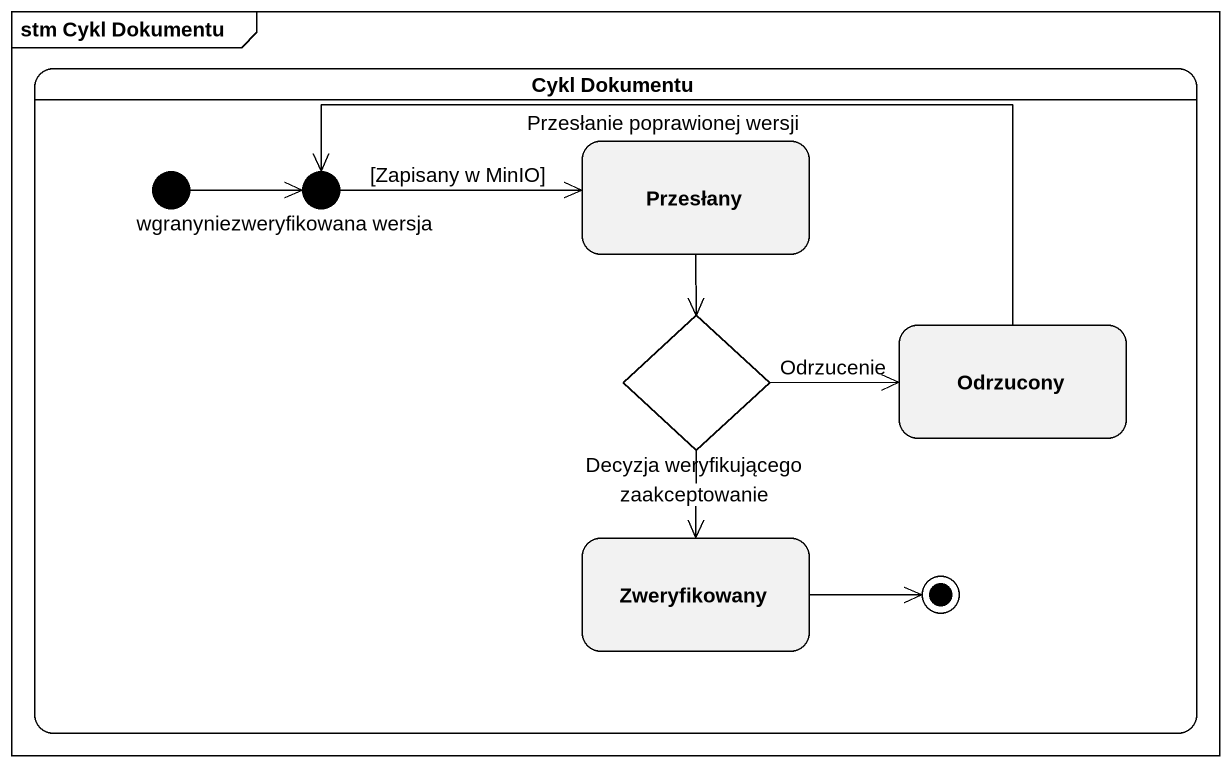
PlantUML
@startuml
mainframe stm Cykl Dokumentu
hide empty description
state "Cykl Dokumentu" as Cykl_Dokumentu {
  state Przesłany
  state wgrany <<start>>
  state "niezweryfikowana wersja" as niezweryfikowana_wersja <<choice>>
  state "Decyzja weryfikującego" as Decyzja_weryfikującego <<choice>>
  state Odrzucony
  state Zweryfikowany
  Zweryfikowany -right-> [*]
}
Przesłany --> Decyzja_weryfikującego
wgrany -right-> niezweryfikowana_wersja
niezweryfikowana_wersja -right-> Przesłany : [Zapisany w MinIO]
Decyzja_weryfikującego -right-> Odrzucony : Odrzucenie
Decyzja_weryfikującego --> Zweryfikowany : zaakceptowanie
Odrzucony -left-> niezweryfikowana_wersja : Przesłanie poprawionej wersji
@enduml
